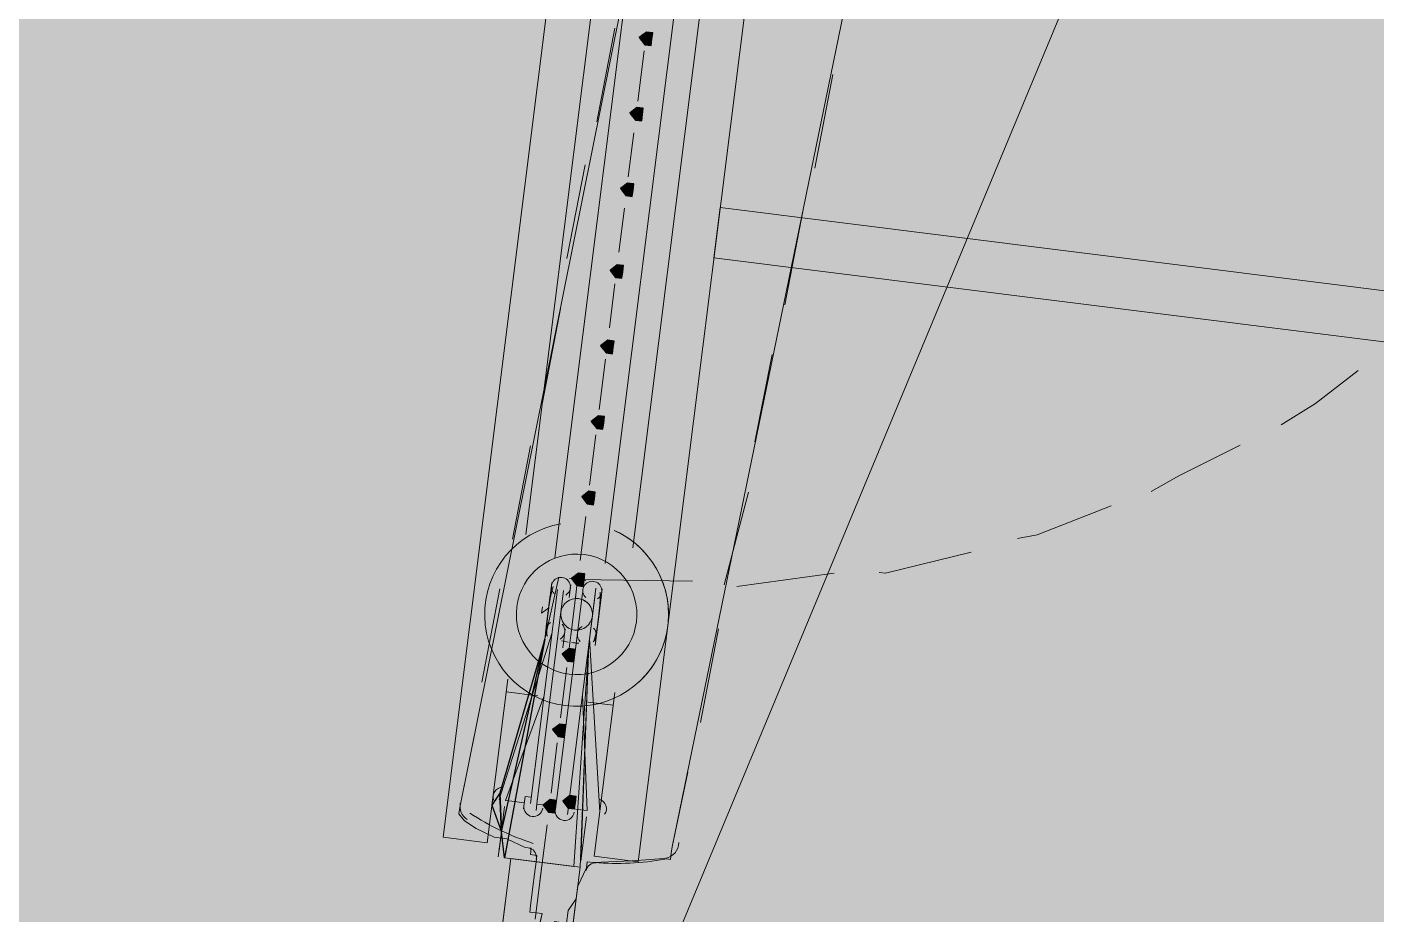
# Model space of a CAD drawing. Header units: metres. Extents: x -4 to 509425, y 7549 to 4732445.
# Drawn here: x 476008.781 to 476010.582, y 4719779.641 to 4719780.825 of the extents above; entities that cross this region are included whole.
import ezdxf

# ---------------------------------------------------------------- set-up
doc = ezdxf.new("R2010")
doc.units = ezdxf.units.M
doc.header["$LTSCALE"] = 0.01
doc.header["$MEASUREMENT"] = 0
doc.layers.get('0').update_dxf_attribs({"lineweight": 0})
doc.layers.add('_SUBESTACIÓN', color=1, linetype='Continuous')
doc.layers.add('SUBESTACION LA VID', color=253, linetype='Continuous')

# ---------------------------------------------------------------- blocks, each defined once
blk = doc.blocks.new('A$Cfff6051d')
at = {"layer": 'SUBESTACION LA VID', "transparency": 33554687}
h = blk.add_hatch(color=256, dxfattribs=at)
h.dxf.hatch_style = 2
h.paths.add_polyline_path([(476009.6153, 4719780.8089), (476009.6164, 4719780.8173), (476009.608, 4719780.8183), (476009.5985, 4719780.811), (476009.6059, 4719780.8015), (476009.6143, 4719780.8005)])
h = blk.add_hatch(color=256, dxfattribs=at)
h.dxf.hatch_style = 2
h.paths.add_polyline_path([(476009.6027, 4719780.7081), (476009.6038, 4719780.7165), (476009.5954, 4719780.7175), (476009.5859, 4719780.7102), (476009.5933, 4719780.7007), (476009.6017, 4719780.6997)])
h = blk.add_hatch(color=256, dxfattribs=at)
h.dxf.hatch_style = 2
h.paths.add_polyline_path([(476009.5901, 4719780.6072), (476009.5911, 4719780.6157), (476009.5827, 4719780.6167), (476009.5733, 4719780.6093), (476009.5806, 4719780.5999), (476009.589, 4719780.5988)])
h = blk.add_hatch(color=256, dxfattribs=at)
h.dxf.hatch_style = 2
h.paths.add_polyline_path([(476009.5764, 4719780.498), (476009.5774, 4719780.5064), (476009.569, 4719780.5075), (476009.5596, 4719780.5001), (476009.5669, 4719780.4907), (476009.5753, 4719780.4896)])
h = blk.add_hatch(color=256, dxfattribs=at)
h.dxf.hatch_style = 2
h.paths.add_polyline_path([(476009.5637, 4719780.3972), (476009.5648, 4719780.4056), (476009.5564, 4719780.4067), (476009.5469, 4719780.3993), (476009.5543, 4719780.3899), (476009.5627, 4719780.3888)])
h = blk.add_hatch(color=256, dxfattribs=at)
h.dxf.hatch_style = 2
h.paths.add_polyline_path([(476009.5511, 4719780.2964), (476009.5522, 4719780.3048), (476009.5438, 4719780.3059), (476009.5343, 4719780.2985), (476009.5416, 4719780.2891), (476009.55, 4719780.288)])
h = blk.add_hatch(color=256, dxfattribs=at)
h.dxf.hatch_style = 2
h.paths.add_polyline_path([(476009.5385, 4719780.1956), (476009.5395, 4719780.204), (476009.5311, 4719780.2051), (476009.5217, 4719780.1977), (476009.529, 4719780.1883), (476009.5374, 4719780.1872)])
h = blk.add_hatch(color=256, dxfattribs=at)
h.dxf.hatch_style = 2
h.paths.add_polyline_path([(476009.5248, 4719780.0864), (476009.5258, 4719780.0948), (476009.5174, 4719780.0959), (476009.508, 4719780.0885), (476009.5153, 4719780.0791), (476009.5237, 4719780.078)])
h = blk.add_hatch(color=256, dxfattribs=at)
h.dxf.hatch_style = 2
h.paths.add_polyline_path([(476009.5121, 4719779.9856), (476009.5132, 4719779.994), (476009.5048, 4719779.9951), (476009.4953, 4719779.9877), (476009.5027, 4719779.9783), (476009.5111, 4719779.9772)])
h = blk.add_hatch(color=256, dxfattribs=at)
h.dxf.hatch_style = 2
h.paths.add_polyline_path([(476009.4995, 4719779.8848), (476009.5006, 4719779.8932), (476009.4922, 4719779.8943), (476009.4827, 4719779.8869), (476009.49, 4719779.8775), (476009.4984, 4719779.8764)])
h = blk.add_hatch(color=256, dxfattribs=at)
h.dxf.hatch_style = 2
h.paths.add_polyline_path([(476009.4869, 4719779.784), (476009.4879, 4719779.7924), (476009.4795, 4719779.7935), (476009.4701, 4719779.7861), (476009.4774, 4719779.7767), (476009.4858, 4719779.7756)])
h = blk.add_hatch(color=256, dxfattribs=at)
h.dxf.hatch_style = 2
h.paths.add_polyline_path([(476009.5131, 4719779.7893), (476009.5142, 4719779.7977), (476009.5058, 4719779.7987), (476009.4963, 4719779.7914), (476009.5037, 4719779.7819), (476009.5121, 4719779.7809)])
at = {"layer": 'SUBESTACION LA VID', "lineweight": 15}
for p, q in [((476009.8408, 4719782.9478), (476009.4859, 4719780.1169)), ((476009.908, 4719782.9394), (476009.5531, 4719780.1085)), ((476009.4471, 4719780.1474), (476009.6093, 4719781.441)), ((476009.5899, 4719780.1295), (476009.7352, 4719781.2887)), ((476009.5418, 4719780.6986), (476009.566, 4719780.8236)), ((476009.6048, 4719780.7931), (476009.5964, 4719780.7259)), ((476009.8568, 4719780.7615), (476009.8326, 4719780.6366)), ((476009.5911, 4719780.6839), (476009.5838, 4719780.6251)), ((476009.5018, 4719780.5159), (476009.526, 4719780.6409)), ((476009.5785, 4719780.5831), (476009.5711, 4719780.5243)), ((476009.8169, 4719780.5788), (476009.7927, 4719780.4539)), ((476009.5659, 4719780.4823), (476009.5585, 4719780.4235)), ((476009.4692, 4719780.3238), (476009.4934, 4719780.4487)), ((476009.7759, 4719780.3877), (476009.7527, 4719780.2712)), ((476009.5532, 4719780.3815), (476009.5448, 4719780.3143)), ((476009.5406, 4719780.2807), (476009.5322, 4719780.2135)), ((476009.4292, 4719780.1411), (476009.4534, 4719780.266)), ((476009.7443, 4719780.204), (476009.7117, 4719780.0801)), ((476009.5269, 4719780.1715), (476009.5195, 4719780.1127)), ((476009.5164, 4719780.0875), (476009.6697, 4719780.0853)), ((476009.7285, 4719780.078), (476009.8587, 4719780.0958)), ((476009.3882, 4719779.95), (476009.4124, 4719780.0749)), ((476009.4891, 4719780.0738), (476009.4533, 4719779.7882)), ((476009.4617, 4719779.7872), (476009.4975, 4719780.0728)), ((476009.4869, 4719779.784), (476009.5227, 4719780.0696)), ((476009.4891, 4719780.0738), (476009.4891, 4719780.0738)), ((476009.4891, 4719780.0738), (476009.4891, 4719780.0738)), ((476009.5395, 4719780.0675), (476009.5037, 4719779.7819)), ((476009.5048, 4719780.0633), (476009.5069, 4719780.0801)), ((476009.5143, 4719780.0707), (476009.5069, 4719780.0119)), ((476009.5132, 4719780.0623), (476009.5153, 4719780.0791)), ((476009.5311, 4719780.0686), (476009.5311, 4719780.0686)), ((476009.5395, 4719780.0675), (476009.5395, 4719780.0675)), ((476009.4113, 4719779.7935), (476009.4817, 4719780.015)), ((476009.4817, 4719780.015), (476009.4817, 4719780.015)), ((476009.4995, 4719780.0213), (476009.4964, 4719779.9961)), ((476009.5079, 4719780.0203), (476009.5048, 4719779.9951)), ((476009.7043, 4719780.0213), (476009.6801, 4719779.8963)), ((476009.5457, 4719779.7766), (476009.5321, 4719780.0087)), ((476009.5321, 4719780.0087), (476009.5321, 4719780.0087)), ((476009.5016, 4719779.9699), (476009.4932, 4719779.9027)), ((476009.4628, 4719779.9321), (476009.4208, 4719779.9373)), ((476009.4712, 4719779.931), (476009.4197, 4719779.7924)), ((476009.5226, 4719779.9331), (476009.5289, 4719779.7788)), ((476009.5636, 4719779.9194), (476009.53, 4719779.9237)), ((476009.3587, 4719779.783), (476009.3808, 4719779.8912)), ((476009.489, 4719779.8691), (476009.4806, 4719779.8019)), ((476009.6633, 4719779.8302), (476009.6423, 4719779.7304)), ((476009.4438, 4719779.7809), (476009.4459, 4719779.7977)), ((476009.4459, 4719779.7977), (476009.4543, 4719779.7966)), ((476009.4627, 4719779.7956), (476009.4606, 4719779.7788)), ((476009.4144, 4719779.7504), (476009.4018, 4719779.7861)), ((476009.4112, 4719779.7252), (476009.4186, 4719779.784)), ((476009.4281, 4719779.7914), (476009.4197, 4719779.7924)), ((476009.427, 4719779.783), (476009.427, 4719779.783)), ((476009.4281, 4719779.7914), (476009.4449, 4719779.7893)), ((476009.4617, 4719779.7872), (476009.4869, 4719779.784)), ((476009.4879, 4719779.7924), (476009.4858, 4719779.7756)), ((476009.4953, 4719779.783), (476009.4953, 4719779.783)), ((476009.5026, 4719779.7735), (476009.5047, 4719779.7903)), ((476009.5205, 4719779.7798), (476009.5037, 4719779.7819)), ((476009.5205, 4719779.7798), (476009.5289, 4719779.7788)), ((476009.5373, 4719779.7777), (476009.5373, 4719779.7777)), ((476009.4753, 4719779.7599), (476009.4658, 4719779.6843)), ((476009.5194, 4719779.7714), (476009.5194, 4719779.7714)), ((476009.5204, 4719779.7115), (476009.5278, 4719779.7704)), ((476009.4196, 4719779.7242), (476009.4196, 4719779.7242)), ((476009.427, 4719779.7147), (476009.2458, 4719778.2699)), ((476009.5194, 4719779.7031), (476009.3382, 4719778.2583)), ((476009.4186, 4719779.7158), (476009.511, 4719779.7042)), ((476009.512, 4719779.7126), (476009.512, 4719779.7126)), ((476009.4679, 4719779.7011), (476009.4595, 4719779.6339)), ((476009.4311, 4719779.4753), (476009.469, 4719779.6412))]:
    blk.add_line(p, q, dxfattribs=at)
at = {"layer": 'SUBESTACION LA VID', "lineweight": 0}
blk.add_line((476009.427, 4719779.7147), (476009.5194, 4719779.7031), dxfattribs=at)
at = {"layer": 'SUBESTACION LA VID', "lineweight": 15}
for points in [[(476009.4229, 4719779.9541), (476009.3955, 4719779.7357), (476009.3367, 4719779.7431), (476009.7885, 4719783.3469)], [(476009.788, 4719781.9135), (476009.3587, 4719779.783), (476009.3577, 4719779.7746), (476009.365, 4719779.7652), (476009.3808, 4719779.7546), (476009.4049, 4719779.7431), (476009.4217, 4719779.741), (476009.4459, 4719779.7294), (476009.4543, 4719779.7284), (476009.4532, 4719779.72), (476009.4616, 4719779.7189), (476009.4606, 4719779.7105), (476009.4585, 4719779.6937), (476009.4564, 4719779.6769), (476009.4532, 4719779.6517), (476009.4522, 4719779.6433), (476009.469, 4719779.6412), (476009.4332, 4719779.4921)], [(476009.5015, 4719779.6286), (476009.5036, 4719779.6454), (476009.5141, 4719779.6611), (476009.5162, 4719779.6779), (476009.5278, 4719779.7021), (476009.5288, 4719779.7105), (476009.5372, 4719779.7094), (476009.5887, 4719779.7115), (476009.6317, 4719779.7147), (476009.6401, 4719779.7136), (476009.6412, 4719779.722), (476009.6423, 4719779.7304), (476010.0799, 4719781.8598)], [(476009.794, 4719781.2813), (476009.5971, 4719779.7105), (476009.5383, 4719779.7178), (476009.5657, 4719779.9362)], [(476013.4111, 4719780.0514), (476013.4196, 4719780.1186), (476009.7066, 4719780.5841), (476009.6982, 4719780.5169), (476013.4111, 4719780.0514)], [(476010.4552, 4719780.294), (476010.5014, 4719780.3223), (476010.5582, 4719780.3664)], [(476010.2819, 4719780.2048), (476010.3187, 4719780.2258), (476010.4006, 4719780.2667)], [(476010.1034, 4719780.1419), (476010.1296, 4719780.1471), (476010.2284, 4719780.1859)], [(476009.9186, 4719780.0968), (476009.927, 4719780.0957), (476010.0414, 4719780.124)], [(476009.427, 4719779.7147), (476009.5194, 4719779.7031), (476009.3382, 4719778.2583), (476009.2458, 4719778.2699), (476009.427, 4719779.7147)], [(476009.469, 4719779.6412), (476009.4522, 4719779.6433), (476009.4532, 4719779.6517), (476009.4564, 4719779.6769), (476009.4585, 4719779.6937), (476009.4606, 4719779.7105)], [(476009.5278, 4719779.7021), (476009.5162, 4719779.6779), (476009.5141, 4719779.6611), (476009.5036, 4719779.6454), (476009.5015, 4719779.6286), (476009.4847, 4719779.6307)]]:
    blk.add_lwpolyline(points, dxfattribs=at)
at = {"layer": 'SUBESTACION LA VID'}
for points in [[(476009.6153, 4719780.8089), (476009.6164, 4719780.8173), (476009.608, 4719780.8183), (476009.5985, 4719780.811), (476009.6059, 4719780.8015), (476009.6143, 4719780.8005)], [(476009.6027, 4719780.7081), (476009.6038, 4719780.7165), (476009.5954, 4719780.7175), (476009.5859, 4719780.7102), (476009.5933, 4719780.7007), (476009.6017, 4719780.6997)], [(476009.5901, 4719780.6072), (476009.5911, 4719780.6157), (476009.5827, 4719780.6167), (476009.5733, 4719780.6093), (476009.5806, 4719780.5999), (476009.589, 4719780.5988)], [(476009.5764, 4719780.498), (476009.5774, 4719780.5064), (476009.569, 4719780.5075), (476009.5596, 4719780.5001), (476009.5669, 4719780.4907), (476009.5753, 4719780.4896)], [(476009.5637, 4719780.3972), (476009.5648, 4719780.4056), (476009.5564, 4719780.4067), (476009.5469, 4719780.3993), (476009.5543, 4719780.3899), (476009.5627, 4719780.3888)], [(476009.5511, 4719780.2964), (476009.5522, 4719780.3048), (476009.5438, 4719780.3059), (476009.5343, 4719780.2985), (476009.5416, 4719780.2891), (476009.55, 4719780.288)], [(476009.5385, 4719780.1956), (476009.5395, 4719780.204), (476009.5311, 4719780.2051), (476009.5217, 4719780.1977), (476009.529, 4719780.1883), (476009.5374, 4719780.1872)], [(476009.5248, 4719780.0864), (476009.5258, 4719780.0948), (476009.5174, 4719780.0959), (476009.508, 4719780.0885), (476009.5153, 4719780.0791), (476009.5237, 4719780.078)], [(476009.5121, 4719779.9856), (476009.5132, 4719779.994), (476009.5048, 4719779.9951), (476009.4953, 4719779.9877), (476009.5027, 4719779.9783), (476009.5111, 4719779.9772)], [(476009.4995, 4719779.8848), (476009.5006, 4719779.8932), (476009.4922, 4719779.8943), (476009.4827, 4719779.8869), (476009.49, 4719779.8775), (476009.4984, 4719779.8764)], [(476009.4144, 4719779.7504), (476009.4123, 4719779.8019), (476009.4018, 4719779.7861)], [(476009.4869, 4719779.784), (476009.4879, 4719779.7924), (476009.4795, 4719779.7935), (476009.4701, 4719779.7861), (476009.4774, 4719779.7767), (476009.4858, 4719779.7756)], [(476009.5131, 4719779.7893), (476009.5142, 4719779.7977), (476009.5058, 4719779.7987), (476009.4963, 4719779.7914), (476009.5037, 4719779.7819), (476009.5121, 4719779.7809)]]:
    blk.add_lwpolyline(points, close=True, dxfattribs=at)
at = {"layer": 'SUBESTACION LA VID', "lineweight": 0}
for points in [[(476009.6153, 4719780.8089), (476009.6164, 4719780.8173), (476009.608, 4719780.8183), (476009.5985, 4719780.811), (476009.6059, 4719780.8015), (476009.6143, 4719780.8005)], [(476009.6027, 4719780.7081), (476009.6038, 4719780.7165), (476009.5954, 4719780.7175), (476009.5859, 4719780.7102), (476009.5933, 4719780.7007), (476009.6017, 4719780.6997)], [(476009.5901, 4719780.6072), (476009.5911, 4719780.6157), (476009.5827, 4719780.6167), (476009.5733, 4719780.6093), (476009.5806, 4719780.5999), (476009.589, 4719780.5988)], [(476009.5764, 4719780.498), (476009.5774, 4719780.5064), (476009.569, 4719780.5075), (476009.5596, 4719780.5001), (476009.5669, 4719780.4907), (476009.5753, 4719780.4896)], [(476009.5637, 4719780.3972), (476009.5648, 4719780.4056), (476009.5564, 4719780.4067), (476009.5469, 4719780.3993), (476009.5543, 4719780.3899), (476009.5627, 4719780.3888)], [(476009.5511, 4719780.2964), (476009.5522, 4719780.3048), (476009.5438, 4719780.3059), (476009.5343, 4719780.2985), (476009.5416, 4719780.2891), (476009.55, 4719780.288)], [(476009.5385, 4719780.1956), (476009.5395, 4719780.204), (476009.5311, 4719780.2051), (476009.5217, 4719780.1977), (476009.529, 4719780.1883), (476009.5374, 4719780.1872)], [(476009.5248, 4719780.0864), (476009.5258, 4719780.0948), (476009.5174, 4719780.0959), (476009.508, 4719780.0885), (476009.5153, 4719780.0791), (476009.5237, 4719780.078)], [(476009.5121, 4719779.9856), (476009.5132, 4719779.994), (476009.5048, 4719779.9951), (476009.4953, 4719779.9877), (476009.5027, 4719779.9783), (476009.5111, 4719779.9772)], [(476009.4995, 4719779.8848), (476009.5006, 4719779.8932), (476009.4922, 4719779.8943), (476009.4827, 4719779.8869), (476009.49, 4719779.8775), (476009.4984, 4719779.8764)], [(476009.4144, 4719779.7504), (476009.4123, 4719779.8019), (476009.4018, 4719779.7861)], [(476009.4869, 4719779.784), (476009.4879, 4719779.7924), (476009.4795, 4719779.7935), (476009.4701, 4719779.7861), (476009.4774, 4719779.7767), (476009.4858, 4719779.7756)], [(476009.5131, 4719779.7893), (476009.5142, 4719779.7977), (476009.5058, 4719779.7987), (476009.4963, 4719779.7914), (476009.5037, 4719779.7819), (476009.5121, 4719779.7809)]]:
    blk.add_lwpolyline(points, close=True, dxfattribs=at)
for points in [[(476009.4722, 4719780.0077), (476009.4817, 4719780.0833), (476009.4722, 4719780.0077), (476009.4817, 4719780.0833), (476009.4722, 4719780.0077), (476009.4912, 4719780.0906), (476009.4722, 4719780.0077), (476009.4912, 4719780.0906), (476009.4722, 4719780.0077), (476009.4912, 4719780.0906), (476009.4722, 4719780.0077), (476009.4912, 4719780.0906), (476009.4722, 4719780.0077)], [(476009.4807, 4719780.0749), (476009.4722, 4719780.0077), (476009.4817, 4719780.0833), (476009.4722, 4719780.0077), (476009.4817, 4719780.0833), (476009.4722, 4719780.0077), (476009.4817, 4719780.0833), (476009.4722, 4719780.0077), (476009.4817, 4719780.0833), (476009.4722, 4719780.0077), (476009.4817, 4719780.0833), (476009.4722, 4719780.0077), (476009.4817, 4719780.0833), (476009.4722, 4719780.0077), (476009.4817, 4719780.0833), (476009.4722, 4719780.0077), (476009.4817, 4719780.0833), (476009.4722, 4719780.0077), (476009.4817, 4719780.0833), (476009.4722, 4719780.0077), (476009.4817, 4719780.0833)], [(476009.4681, 4719780.0423), (476009.4691, 4719780.0507), (476009.4681, 4719780.0423), (476009.4775, 4719780.0497), (476009.4754, 4719780.0329), (476009.4786, 4719780.0581), (476009.4754, 4719780.0329), (476009.4786, 4719780.0581), (476009.4754, 4719780.0329), (476009.4786, 4719780.0581), (476009.4754, 4719780.0329), (476009.4786, 4719780.0581), (476009.4743, 4719780.0245), (476009.4796, 4719780.0665), (476009.4743, 4719780.0245), (476009.4796, 4719780.0665), (476009.4743, 4719780.0245), (476009.4796, 4719780.0665), (476009.4743, 4719780.0245)], [(476009.4796, 4719780.0665), (476009.4733, 4719780.0161), (476009.4807, 4719780.0749), (476009.4733, 4719780.0161), (476009.4807, 4719780.0749), (476009.4733, 4719780.0161), (476009.4807, 4719780.0749), (476009.4733, 4719780.0161), (476009.4807, 4719780.0749), (476009.4733, 4719780.0161)], [(476009.5405, 4719780.0759), (476009.531, 4719780.0003), (476009.5405, 4719780.0759), (476009.531, 4719780.0003), (476009.5405, 4719780.0759), (476009.531, 4719780.0003), (476009.5405, 4719780.0759), (476009.531, 4719780.0003), (476009.5405, 4719780.0759), (476009.531, 4719780.0003), (476009.5405, 4719780.0759), (476009.531, 4719780.0003), (476009.5405, 4719780.0759), (476009.531, 4719780.0003), (476009.5405, 4719780.0759), (476009.531, 4719780.0003), (476009.5405, 4719780.0759)], [(476009.5489, 4719780.0749), (476009.5394, 4719779.9993), (476009.5489, 4719780.0749), (476009.5394, 4719779.9993), (476009.5479, 4719780.0665), (476009.5405, 4719780.0077), (476009.5479, 4719780.0665), (476009.5405, 4719780.0077), (476009.5479, 4719780.0665), (476009.5405, 4719780.0077), (476009.5479, 4719780.0665), (476009.5405, 4719780.0077), (476009.5479, 4719780.0665), (476009.5405, 4719780.0077), (476009.5479, 4719780.0665), (476009.5415, 4719780.0161), (476009.5479, 4719780.0665)], [(476009.5468, 4719780.0581), (476009.5415, 4719780.0161), (476009.5468, 4719780.0581), (476009.5415, 4719780.0161), (476009.5468, 4719780.0581), (476009.5415, 4719780.0161)], [(476009.5468, 4719780.0581), (476009.5426, 4719780.0245), (476009.5468, 4719780.0581)], [(476009.5458, 4719780.0497), (476009.5426, 4719780.0245), (476009.5458, 4719780.0497), (476009.5426, 4719780.0245), (476009.5458, 4719780.0497), (476009.5437, 4719780.0329), (476009.5447, 4719780.0413), (476009.5437, 4719780.0329), (476009.5447, 4719780.0413)], [(476009.511, 4719779.7042), (476009.531, 4719780.0003), (476009.5194, 4719779.7031), (476009.531, 4719780.0003), (476009.5194, 4719779.7031)], [(476009.531, 4719780.0003), (476009.5204, 4719779.7115), (476009.531, 4719780.0003), (476009.5204, 4719779.7115)], [(476009.4029, 4719779.7945), (476009.4018, 4719779.7861), (476009.4029, 4719779.7945), (476009.4018, 4719779.7861), (476009.4029, 4719779.7945), (476009.4018, 4719779.7861), (476009.4039, 4719779.8029), (476009.4018, 4719779.7861), (476009.4123, 4719779.8019), (476009.4018, 4719779.7861), (476009.4123, 4719779.8019)], [(476009.4102, 4719779.7168), (476009.4144, 4719779.7504), (476009.4102, 4719779.7168)], [(476009.4112, 4719779.7252), (476009.4144, 4719779.7504), (476009.4112, 4719779.7252)]]:
    blk.add_lwpolyline(points, dxfattribs=at)
at = {"layer": 'SUBESTACION LA VID', "lineweight": 15}
for points, knots in [([(476009.4939, 4719780.1617), (476009.4339, 4719780.1513), (476009.3906, 4719780.0987), (476009.3921, 4719780.0379), (476009.3935, 4719779.9771), (476009.4392, 4719779.9265), (476009.4995, 4719779.9189), (476009.5598, 4719779.9114), (476009.6166, 4719779.9491), (476009.633, 4719780.0077), (476009.6494, 4719780.0662), (476009.6204, 4719780.128), (476009.5649, 4719780.1528)], [0, 0, 0, 0, 1, 1, 1, 2, 2, 2, 3, 3, 3, 4, 4, 4, 4]), ([(476009.5977, 4719779.9503), (476009.6282, 4719779.9782), (476009.6426, 4719780.0196), (476009.636, 4719780.0604), (476009.6293, 4719780.1012), (476009.6026, 4719780.1359), (476009.5649, 4719780.1528)], [0, 0, 0, 0, 1, 1, 1, 2, 2, 2, 2]), ([(476009.5946, 4719780.0307), (476009.6001, 4719780.0748), (476009.5689, 4719780.115), (476009.5248, 4719780.1206), (476009.4807, 4719780.1261), (476009.4405, 4719780.0948), (476009.435, 4719780.0508), (476009.4295, 4719780.0067), (476009.4607, 4719779.9665), (476009.5048, 4719779.9609), (476009.5488, 4719779.9554), (476009.5891, 4719779.9867), (476009.5946, 4719780.0307)], [0, 0, 0, 0, 1, 1, 1, 2, 2, 2, 3, 3, 3, 4, 4, 4, 4]), ([(476009.4954, 4719780.0901), (476009.49, 4719780.0908), (476009.4847, 4719780.0879), (476009.4824, 4719780.083), (476009.48, 4719780.0781), (476009.481, 4719780.0723), (476009.4849, 4719780.0684)], [0, 0, 0, 0, 1, 1, 1, 2, 2, 2, 2]), ([(476009.5002, 4719780.0665), (476009.5049, 4719780.0693), (476009.5073, 4719780.0747), (476009.5062, 4719780.08), (476009.5051, 4719780.0854), (476009.5008, 4719780.0894), (476009.4954, 4719780.0901)], [0, 0, 0, 0, 1, 1, 1, 2, 2, 2, 2]), ([(476009.5374, 4719780.0848), (476009.532, 4719780.0855), (476009.5267, 4719780.0827), (476009.5244, 4719780.0778), (476009.522, 4719780.0729), (476009.523, 4719780.067), (476009.5269, 4719780.0632)], [0, 0, 0, 0, 1, 1, 1, 2, 2, 2, 2]), ([(476009.5422, 4719780.0613), (476009.5469, 4719780.064), (476009.5493, 4719780.0694), (476009.5482, 4719780.0748), (476009.5471, 4719780.0801), (476009.5428, 4719780.0842), (476009.5374, 4719780.0848)], [0, 0, 0, 0, 1, 1, 1, 2, 2, 2, 2]), ([(476009.5358, 4719780.0381), (476009.5372, 4719780.0497), (476009.529, 4719780.0603), (476009.5174, 4719780.0618), (476009.5058, 4719780.0632), (476009.4952, 4719780.055), (476009.4938, 4719780.0434), (476009.4923, 4719780.0318), (476009.5005, 4719780.0212), (476009.5121, 4719780.0198), (476009.5237, 4719780.0183), (476009.5343, 4719780.0265), (476009.5358, 4719780.0381)], [0, 0, 0, 0, 1, 1, 1, 2, 2, 2, 3, 3, 3, 4, 4, 4, 4]), ([(476009.48, 4719780.0297), (476009.477, 4719780.0279), (476009.4748, 4719780.0249), (476009.474, 4719780.0215), (476009.4732, 4719780.018), (476009.474, 4719780.0144), (476009.476, 4719780.0115)], [0, 0, 0, 0, 1, 1, 1, 2, 2, 2, 2]), ([(476009.4928, 4719780.0077), (476009.4962, 4719780.0097), (476009.4985, 4719780.0132), (476009.499, 4719780.0171), (476009.4995, 4719780.021), (476009.4981, 4719780.025), (476009.4953, 4719780.0278)], [0, 0, 0, 0, 1, 1, 1, 2, 2, 2, 2]), ([(476009.522, 4719780.0244), (476009.5186, 4719780.0224), (476009.5163, 4719780.0189), (476009.5158, 4719780.015), (476009.5153, 4719780.0111), (476009.5167, 4719780.0072), (476009.5195, 4719780.0044)], [0, 0, 0, 0, 1, 1, 1, 2, 2, 2, 2]), ([(476009.5368, 4719780.0039), (476009.5394, 4719780.0062), (476009.541, 4719780.0095), (476009.5411, 4719780.013), (476009.5412, 4719780.0166), (476009.5398, 4719780.02), (476009.5373, 4719780.0225)], [0, 0, 0, 0, 1, 1, 1, 2, 2, 2, 2]), ([(476009.4157, 4719779.8099), (476009.4115, 4719779.8098), (476009.4077, 4719779.8076), (476009.4054, 4719779.8042), (476009.4031, 4719779.8007), (476009.4026, 4719779.7963), (476009.4042, 4719779.7924)], [0, 0, 0, 0, 1, 1, 1, 2, 2, 2, 2]), ([(476009.5522, 4719779.7739), (476009.5547, 4719779.7772), (476009.5554, 4719779.7816), (476009.554, 4719779.7855), (476009.5526, 4719779.7895), (476009.5494, 4719779.7925), (476009.5454, 4719779.7936)], [0, 0, 0, 0, 1, 1, 1, 2, 2, 2, 2]), ([(476009.4443, 4719779.7851), (476009.4435, 4719779.7781), (476009.4484, 4719779.7718), (476009.4554, 4719779.7709), (476009.4623, 4719779.77), (476009.4687, 4719779.775), (476009.4695, 4719779.7819)], [0, 0, 0, 0, 1, 1, 1, 2, 2, 2, 2]), ([(476009.4863, 4719779.7798), (476009.4855, 4719779.7728), (476009.4904, 4719779.7665), (476009.4974, 4719779.7656), (476009.5043, 4719779.7648), (476009.5107, 4719779.7697), (476009.5115, 4719779.7767)], [0, 0, 0, 0, 1, 1, 1, 2, 2, 2, 2])]:
    blk.add_open_spline(points, degree=3, knots=knots, dxfattribs=at)
for points in [[(476009.5141, 4719780.0877), (476009.5113, 4719780.0882), (476009.5084, 4719780.0884), (476009.5055, 4719780.0885)], [(476009.5271, 4719780.0858), (476009.5243, 4719780.0864), (476009.5215, 4719780.0869), (476009.5186, 4719780.0872)], [(476009.4833, 4719780.078), (476009.4776, 4719780.0566), (476009.4749, 4719780.0345), (476009.475, 4719780.0124)], [(476009.5379, 4719780.0045), (476009.5435, 4719780.0259), (476009.5463, 4719780.048), (476009.5461, 4719780.0702)], [(476009.5136, 4719780.0619), (476009.5104, 4719780.0617), (476009.5073, 4719780.0608), (476009.5044, 4719780.0592)], [(476009.5294, 4719780.0561), (476009.527, 4719780.0583), (476009.5242, 4719780.06), (476009.5211, 4719780.061)], [(476009.5002, 4719780.0254), (476009.5025, 4719780.0232), (476009.5054, 4719780.0215), (476009.5085, 4719780.0205)], [(476009.5159, 4719780.0196), (476009.5192, 4719780.0198), (476009.5223, 4719780.0207), (476009.5251, 4719780.0223)], [(476009.4945, 4719780.0053), (476009.4975, 4719780.0046), (476009.5005, 4719780.0041), (476009.5036, 4719780.0038)], [(476009.5081, 4719780.0032), (476009.5113, 4719780.0027), (476009.5144, 4719780.0025), (476009.5177, 4719780.0024)], [(476009.3595, 4719779.7888), (476009.3578, 4719779.7802), (476009.3615, 4719779.7715), (476009.3688, 4719779.7667)], [(476009.3723, 4719779.7751), (476009.3986, 4719779.7582), (476009.4269, 4719779.7447), (476009.4567, 4719779.7349)], [(476009.4609, 4719779.7138), (476009.4622, 4719779.7201), (476009.4586, 4719779.7263), (476009.4525, 4719779.7284)], [(476009.6338, 4719779.7153), (476009.6438, 4719779.717), (476009.6512, 4719779.7257), (476009.6513, 4719779.7359)], [(476009.5409, 4719779.709), (476009.5345, 4719779.7095), (476009.5287, 4719779.7051), (476009.5274, 4719779.6988)], [(476009.5386, 4719779.7095), (476009.5701, 4719779.7068), (476009.6017, 4719779.7083), (476009.6328, 4719779.7139)]]:
    blk.add_open_spline(points, degree=3, dxfattribs=at)
at = {"layer": 'SUBESTACION LA VID'}
for points in [[(476009.4123, 4719779.8019), (476009.4123, 4719779.8019), (476009.4722, 4719780.0077), (476009.4722, 4719780.0077), (476009.4722, 4719780.0077), (476009.4144, 4719779.7504), (476009.4144, 4719779.7504), (476009.4144, 4719779.7504), (476009.4123, 4719779.8019), (476009.4123, 4719779.8019)], [(476009.4722, 4719780.0077), (476009.4722, 4719780.0077), (476009.4144, 4719779.7504), (476009.4144, 4719779.7504), (476009.4144, 4719779.7504), (476009.4186, 4719779.7158), (476009.4186, 4719779.7158), (476009.4186, 4719779.7158), (476009.4722, 4719780.0077), (476009.4722, 4719780.0077)]]:
    blk.add_open_spline(points, degree=3, knots=[0, 0, 0, 0, 1, 1, 1, 2, 2, 2, 3, 3, 3, 3], dxfattribs=at)
at = {"layer": 'SUBESTACION LA VID', "lineweight": 0}
for points in [[(476009.4123, 4719779.8019), (476009.4123, 4719779.8019), (476009.4722, 4719780.0077), (476009.4722, 4719780.0077), (476009.4722, 4719780.0077), (476009.4144, 4719779.7504), (476009.4144, 4719779.7504), (476009.4144, 4719779.7504), (476009.4123, 4719779.8019), (476009.4123, 4719779.8019)], [(476009.4722, 4719780.0077), (476009.4722, 4719780.0077), (476009.4144, 4719779.7504), (476009.4144, 4719779.7504), (476009.4144, 4719779.7504), (476009.4186, 4719779.7158), (476009.4186, 4719779.7158), (476009.4186, 4719779.7158), (476009.4722, 4719780.0077), (476009.4722, 4719780.0077)]]:
    blk.add_open_spline(points, degree=3, knots=[0, 0, 0, 0, 1, 1, 1, 2, 2, 2, 3, 3, 3, 3], dxfattribs=at)

msp = doc.modelspace()

# ---------------------------------------------------------------- hatches: boundary and pattern name
at = {"layer": '_SUBESTACIÓN', "transparency": 33554559}
h = msp.add_hatch(color=1, dxfattribs=at)
h.dxf.hatch_style = 1
h.paths.add_polyline_path([(475968.6399, 4719805.825), (476089.9386, 4719790.615), (476078.1686, 4719696.74), (475956.8686, 4719711.9502)])

# ---------------------------------------------------------------- linework, layer by layer
at = {"color": 252, "linetype": 'Continuous'}
msp.add_line((476044.2472, 4719862.7951), (476009.4095, 4719779.036), dxfattribs=at)

# ---------------------------------------------------------------- block references
at = {"linetype": 'Continuous'}
msp.add_blockref('A$Cfff6051d', (0, 0), dxfattribs=at)

doc.saveas('drawing.dxf')
